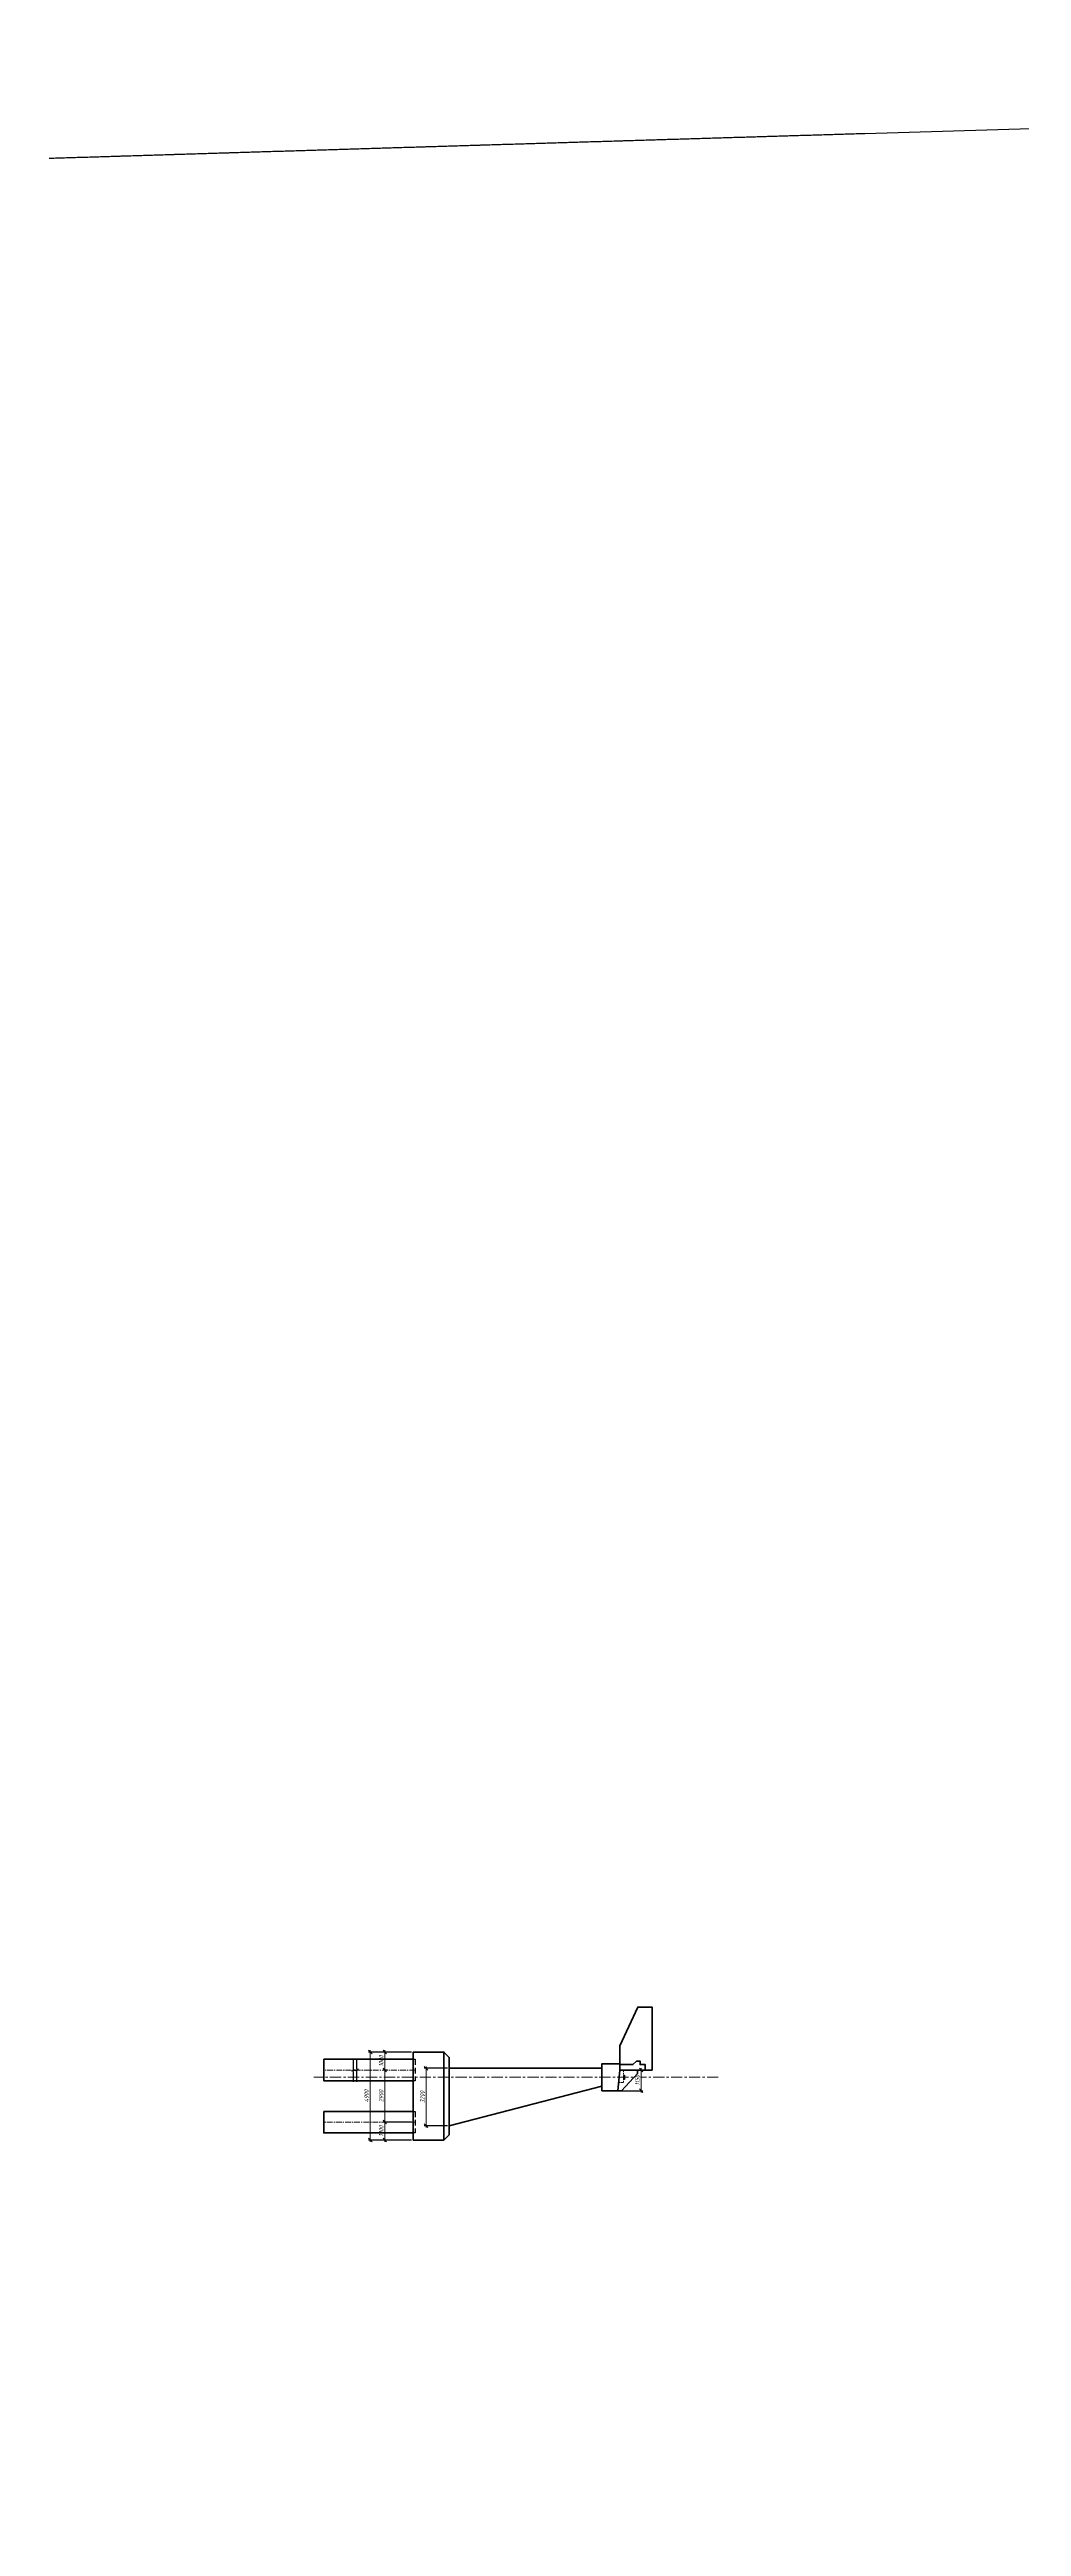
# Model space of a CAD drawing. Header units: millimetres. Extents: x 265754 to 14267433, y -6145605 to 2433772.
# Drawn here: x 7089139 to 7143272, y 767428 to 905321 of the extents above; entities that cross this region are included whole.
import ezdxf
from ezdxf import colors
from ezdxf.entities.mleader import LeaderData, LeaderLine
from ezdxf.math import Vec2, Vec3

# ---------------------------------------------------------------- set-up
doc = ezdxf.new("R2010")
doc.units = ezdxf.units.MM
for name, pattern in [('CENTER', [50.8, 31.75, -6.35, 6.35, -6.35]), ('невидимая', [9.525, 6.35, -3.175]), ('осевая', [2, 1.25, -0.25, 0.25, -0.25]), ('Штриховая', [3, 2, -1])]:
    doc.linetypes.add(name, pattern=pattern)
for name, color, linetype, lineweight in [('1-Бетон', 106, 'Continuous', 35), ('1-Оси', 1, 'CENTER', 20), ('ИС_Выноски', 3, 'Continuous', 18), ('ИС_Невид', 4, 'Штриховая', 18), ('ИС_Основная', 7, 'Continuous', 35), ('ИС_Ось', 3, 'осевая', 18), ('ИС_Размер', 3, 'Continuous', 18), ('ИС_Размеры', 3, 'Continuous', 18)]:
    doc.layers.add(name, color=color, linetype=linetype, lineweight=lineweight)
doc.layers.add('ИС_Невидимая', color=4, linetype='невидимая')
doc.layers.add('Красный профиль', color=1, linetype='Continuous')
doc.styles.add('0', font='isocpeur.ttf', dxfattribs={"width": 0.8, "oblique": 15})
doc.styles.add('ISOCPEUR', font='isocpeur.ttf', dxfattribs={"width": 0.8, "oblique": 15, "height": 2.5})
doc.dimstyles.new('М100', dxfattribs={"dimscale": 100, "dimtxt": 2.5, "dimasz": 2, "dimexe": 1, "dimexo": 1, "dimgap": 0.8, "dimtad": 1, "dimdec": 0, "dimzin": 0, "dimdsep": 46, "dimtxsty": '0', "dimblk": 'OBLIQUE', "dimcen": 0.09, "dimdle": 1, "dimclrd": 256, "dimclre": 256, "dimclrt": 256, "dimadec": 4, "dimazin": 0, "dimtfac": 1, "dimtdec": 0, "dimtmove": 1, "dimatfit": 2, "dimfxl": 1, "dimtolj": 1, "dimtzin": 0, "dimlwd": -1, "dimarcsym": 0})

# ---------------------------------------------------------------- blocks, each defined once
blk = doc.blocks.new('_None')
blk = doc.blocks.new('_OBLIQUE')
at = {"color": 0, "linetype": 'ByBlock', "lineweight": -2}
blk.add_line((0.5, 0.5), (-0.5, -0.5), dxfattribs=at)
blk = doc.blocks.new('*D2054')
at = {"layer": 'Defpoints', "color": 0, "transparency": 16777216}
for p in [(7109401, 793838), (7107004, 788938), (7109401, 788938)]:
    blk.add_point(p, dxfattribs=at)
at = {"layer": 'ИС_Размер', "lineweight": -2, "transparency": 16777216}
for p, q in [((7109301, 793838), (7106904, 793838)), ((7109301, 788938), (7106904, 788938))]:
    blk.add_line(p, q, dxfattribs=at)
at = {"layer": 'ИС_Размер', "transparency": 16777216}
blk.add_line((7107004, 793938), (7107004, 788838), dxfattribs=at)
at = {"layer": 'ИС_Размер', "transparency": 16777216, "xscale": 200, "yscale": 200, "zscale": 200}
for p, rotation in [((7107004, 793838), 90), ((7107004, 788938), 270)]:
    blk.add_blockref('_OBLIQUE', p, dxfattribs=dict(at, rotation=rotation))
at = {"layer": 'ИС_Размер', "transparency": 16777216, "insert": (7106799, 791388), "char_height": 250, "attachment_point": 5, "rotation": 90, "style": '0', "bg_fill": 3, "box_fill_scale": 1.1, "bg_fill_color": 256, "bg_fill_true_color": 13158600, "bg_fill_transparency": 0}
blk.add_mtext('\\A1;4900', dxfattribs=at)
blk = doc.blocks.new('*D2055')
at = {"layer": 'Defpoints', "color": 0, "transparency": 16777216}
for p in [(7109401, 793838), (7107815, 792838), (7108061, 792838)]:
    blk.add_point(p, dxfattribs=at)
at = {"layer": 'ИС_Размер', "lineweight": -2, "transparency": 16777216}
for p, q in [((7109301, 793838), (7107715, 793838)), ((7107961, 792838), (7107715, 792838))]:
    blk.add_line(p, q, dxfattribs=at)
at = {"layer": 'ИС_Размер', "transparency": 16777216}
blk.add_line((7107815, 793938), (7107815, 792738), dxfattribs=at)
at = {"layer": 'ИС_Размер', "transparency": 16777216, "xscale": 200, "yscale": 200, "zscale": 200}
for p, rotation in [((7107815, 793838), 90), ((7107815, 792838), 270)]:
    blk.add_blockref('_OBLIQUE', p, dxfattribs=dict(at, rotation=rotation))
at = {"layer": 'ИС_Размер', "transparency": 16777216, "insert": (7107610, 793338), "char_height": 250, "attachment_point": 5, "rotation": 90, "style": '0'}
blk.add_mtext('\\A1;1000', dxfattribs=at)
blk = doc.blocks.new('*D2056')
at = {"layer": 'Defpoints', "color": 0, "transparency": 16777216}
for p in [(7108061, 792838), (7107815, 789938), (7109401, 789938)]:
    blk.add_point(p, dxfattribs=at)
at = {"layer": 'ИС_Размер', "transparency": 16777216}
blk.add_line((7107815, 792938), (7107815, 789838), dxfattribs=at)
at = {"layer": 'ИС_Размер', "lineweight": -2, "transparency": 16777216}
for p, q in [((7107961, 792838), (7107715, 792838)), ((7109301, 789938), (7107715, 789938))]:
    blk.add_line(p, q, dxfattribs=at)
at = {"layer": 'ИС_Размер', "transparency": 16777216, "xscale": 200, "yscale": 200, "zscale": 200}
for p, rotation in [((7107815, 792838), 90), ((7107815, 789938), 270)]:
    blk.add_blockref('_OBLIQUE', p, dxfattribs=dict(at, rotation=rotation))
at = {"layer": 'ИС_Размер', "transparency": 16777216, "insert": (7107610, 791388), "char_height": 250, "attachment_point": 5, "rotation": 90, "style": '0', "bg_fill": 3, "box_fill_scale": 1.1, "bg_fill_color": 256, "bg_fill_true_color": 13158600, "bg_fill_transparency": 0}
blk.add_mtext('\\A1;2900', dxfattribs=at)
blk = doc.blocks.new('*D2057')
at = {"layer": 'Defpoints', "color": 0, "transparency": 16777216}
for p in [(7107815, 788938), (7109401, 789938), (7109401, 788938)]:
    blk.add_point(p, dxfattribs=at)
at = {"layer": 'ИС_Размер', "lineweight": -2, "transparency": 16777216}
for p, q in [((7109301, 789938), (7107715, 789938)), ((7109301, 788938), (7107715, 788938))]:
    blk.add_line(p, q, dxfattribs=at)
at = {"layer": 'ИС_Размер', "transparency": 16777216}
blk.add_line((7107815, 790038), (7107815, 788838), dxfattribs=at)
at = {"layer": 'ИС_Размер', "transparency": 16777216, "xscale": 200, "yscale": 200, "zscale": 200}
for p, rotation in [((7107815, 789938), 90), ((7107815, 788938), 270)]:
    blk.add_blockref('_OBLIQUE', p, dxfattribs=dict(at, rotation=rotation))
at = {"layer": 'ИС_Размер', "transparency": 16777216, "insert": (7107610, 789438), "char_height": 250, "attachment_point": 5, "rotation": 90, "style": '0'}
blk.add_mtext('\\A1;1000', dxfattribs=at)
blk = doc.blocks.new('*D2058')
at = {"layer": 'Defpoints', "color": 0, "transparency": 16777216}
blk.add_point((7120785, 791688), dxfattribs=at)
at = {"layer": 'ИС_Размеры', "transparency": 16777216}
blk.add_line((7122090, 792938), (7122090, 791588), dxfattribs=at)
at = {"layer": 'ИС_Размеры', "lineweight": -2, "transparency": 16777216}
for p, q in [((7120885, 791688), (7122190, 791688)), ((7121900, 792838), (7122190, 792838))]:
    blk.add_line(p, q, dxfattribs=at)
at = {"layer": 'ИС_Размеры', "transparency": 16777216, "xscale": 200, "yscale": 200, "zscale": 200}
for p, rotation in [((7122090, 792838), 90), ((7122090, 791688), 270)]:
    blk.add_blockref('_OBLIQUE', p, dxfattribs=dict(at, rotation=rotation))
at = {"layer": 'ИС_Размеры', "transparency": 16777216, "insert": (7121885, 792263), "char_height": 250, "attachment_point": 5, "rotation": 90, "style": '0', "bg_fill": 3, "box_fill_scale": 1.1, "bg_fill_color": 256, "bg_fill_true_color": 13158600, "bg_fill_transparency": 0}
blk.add_mtext('\\A1;1150', dxfattribs=at)
at = {"layer": 'Defpoints', "color": 0, "transparency": 16777216}
for p in [(7121800, 792838), (7122090, 791688)]:
    blk.add_point(p, dxfattribs=at)
blk = doc.blocks.new('*D2059')
at = {"layer": 'Defpoints', "color": 0, "transparency": 16777216}
for p in [(7111401, 792938), (7110110, 789738), (7111401, 789738)]:
    blk.add_point(p, dxfattribs=at)
at = {"layer": 'ИС_Размер', "lineweight": -2, "transparency": 16777216}
for p, q in [((7111301, 792938), (7110010, 792938)), ((7111301, 789738), (7110010, 789738))]:
    blk.add_line(p, q, dxfattribs=at)
at = {"layer": 'ИС_Размер', "transparency": 16777216}
blk.add_line((7110110, 793038), (7110110, 789638), dxfattribs=at)
at = {"layer": 'ИС_Размер', "transparency": 16777216, "xscale": 200, "yscale": 200, "zscale": 200}
for p, rotation in [((7110110, 792938), 90), ((7110110, 789738), 270)]:
    blk.add_blockref('_OBLIQUE', p, dxfattribs=dict(at, rotation=rotation))
at = {"layer": 'ИС_Размер', "transparency": 16777216, "insert": (7109905, 791338), "char_height": 250, "attachment_point": 5, "rotation": 90, "style": '0', "bg_fill": 3, "box_fill_scale": 1.1, "bg_fill_color": 256, "bg_fill_true_color": 13158600, "bg_fill_transparency": 0}
blk.add_mtext('\\A1;3200', dxfattribs=at)

msp = doc.modelspace()

# ---------------------------------------------------------------- linework, layer by layer
at = {"color": 3, "linetype": 'ByBlock', "lineweight": -2}
for points in [[(7106069.5749, 792187.854), (7106069.5749, 792763.0248), (7105983.3943, 792784.5697), (7106155.7552, 792827.6605), (7106069.5746, 792849.2053), (7106069.5746, 793487.854)], [(7106261.6548, 792187.854), (7106261.6542, 792794.7638), (7106175.4737, 792816.3086), (7106347.8345, 792859.3994), (7106261.654, 792880.9443), (7106261.654, 793487.854)]]:
    msp.add_lwpolyline(points, dxfattribs=at)
at = {"layer": '1-Бетон'}
for points in [[(7122699.0799, 792838.02), (7120901.1008, 792838.02), (7120901.1008, 794188.02), (7121901.3654, 796338.02), (7122699.0799, 796338.02), (7122699.0799, 792838.02)], [(7119901.1114, 791938.02), (7111401.1151, 789738.02), (7111401.1169, 792938.02), (7119901.1114, 792938.02), (7119901.1114, 791938.02)], [(7120901.1008, 792838.02), (7122315.0419, 792838.02), (7122315.0419, 793138.02), (7122032.4197, 793138.02), (7122032.4197, 793338.02), (7121832.4197, 793338.02), (7121632.4197, 793138.02), (7120901.1008, 793138.02)]]:
    msp.add_lwpolyline(points, dxfattribs=at)
msp.add_lwpolyline([(7120786.1114, 791688.02), (7120901.1008, 792838.02), (7120901.1008, 793188.02), (7119901.1114, 793188.02), (7119901.1114, 791688.02)], close=True, dxfattribs=at)
at = {"layer": 'ИС_Невид', "ltscale": 50}
for points in [[(7120901.1008, 792838.02), (7120831.107, 792138.0175), (7121101.4108, 792138.0175), (7121101.4108, 792838.0156)], [(7121101.4108, 792337.8917), (7121101.4108, 792537.8917), (7121153.4108, 792537.8917), (7121153.4108, 792337.8917)], [(7121153.4108, 792318.02), (7121153.4108, 792558.02), (7121173.4108, 792558.02), (7121173.4108, 792318.02)]]:
    msp.add_lwpolyline(points, close=True, dxfattribs=at)
at = {"layer": 'ИС_Основная', "ltscale": 500}
for points in [[(7109401.1169, 788938.02), (7109401.1169, 793838.02), (7111101.1169, 793838.02), (7111101.1169, 788938.02)], [(7111101.1169, 788938.02), (7111101.1169, 793838.02), (7111401.1169, 793538.02), (7111401.1169, 789238.02)]]:
    msp.add_lwpolyline(points, close=True, dxfattribs=at)
at = {"layer": 'Красный профиль', "linetype": 'Continuous', "flags": 128}
msp.add_lwpolyline([(7089122.5916, 899271.6415), (7089178.0728, 899273.35), (7089278.0231, 899276.4278), (7089377.9733, 899279.5054), (7089477.9236, 899282.5829), (7089577.8739, 899285.6601), (7089677.8242, 899288.7372), (7089777.7745, 899291.8142), (7089877.7247, 899294.8909), (7089977.675, 899297.9675), (7090077.6253, 899301.0439), (7090122.5916, 899302.4278), (7090177.5756, 899304.1201), (7090277.5259, 899307.1961), (7090377.4761, 899310.272), (7090477.4264, 899313.3477), (7090577.3767, 899316.4232), (7090677.327, 899319.4986), (7090777.2773, 899322.5738), (7090877.2275, 899325.6488), (7090977.1778, 899328.7236), (7091077.1281, 899331.7982), (7091122.5916, 899333.1967), (7091177.0784, 899334.8727), (7091277.0287, 899337.947), (7091376.9789, 899341.0211), (7091476.9292, 899344.0951), (7091576.8795, 899347.1689), (7091676.8298, 899350.2425), (7091776.7801, 899353.3159), (7091876.7303, 899356.3891), (7091976.6806, 899359.4622), (7092076.6309, 899362.5351), (7092122.5916, 899363.9481), (7092176.5812, 899365.6078), (7092276.5315, 899368.6804), (7092376.4818, 899371.7528), (7092476.432, 899374.825), (7092576.3823, 899377.897), (7092676.3326, 899380.9688), (7092776.2829, 899384.0405), (7092876.2332, 899387.112), (7092976.1834, 899390.1834), (7093076.1337, 899393.2545), (7093122.5916, 899394.682), (7093176.084, 899396.3255), (7093276.0343, 899399.3963), (7093375.9846, 899402.4669), (7093475.9348, 899405.5374), (7093575.8851, 899408.6077), (7093675.8354, 899411.6778), (7093775.7857, 899414.7477), (7093875.736, 899417.8174), (7093975.6862, 899420.887), (7094075.6365, 899423.9564), (7094122.5916, 899425.3983), (7094175.5868, 899427.0257), (7094275.5371, 899430.0947), (7094375.4874, 899433.1636), (7094475.4376, 899436.2323), (7094575.3879, 899439.3008), (7094675.3382, 899442.3692), (7094775.2885, 899445.4374), (7094875.2388, 899448.5054), (7094975.189, 899451.5732), (7095075.1393, 899454.6408), (7095122.5916, 899456.0972), (7095175.0896, 899457.7083), (7095275.0399, 899460.7756), (7095374.9902, 899463.8428), (7095474.9404, 899466.9097), (7095574.8907, 899469.9765), (7095674.841, 899473.0431), (7095774.7913, 899476.1095), (7095874.7416, 899479.1758), (7095974.6918, 899482.2419), (7096074.6421, 899485.3078), (7096122.5916, 899486.7786), (7096174.5924, 899488.3735), (7096274.5427, 899491.4391), (7096374.493, 899494.5045), (7096474.4432, 899497.5697), (7096574.3935, 899500.6347), (7096674.3438, 899503.6996), (7096774.2941, 899506.7643), (7096874.2444, 899509.8288), (7096974.1946, 899512.8931), (7097074.1449, 899515.9573), (7097122.5916, 899517.4424), (7097174.0952, 899519.0212), (7097274.0455, 899522.085), (7097373.9958, 899525.1487), (7097473.9461, 899528.2121), (7097573.8963, 899531.2754), (7097673.8466, 899534.3385), (7097773.7969, 899537.4015), (7097873.7472, 899540.4642), (7097973.6975, 899543.5268), (7098073.6477, 899546.5892), (7098122.5916, 899548.0888), (7098173.598, 899549.6515), (7098273.5483, 899552.7135), (7098373.4986, 899555.7754), (7098473.4489, 899558.8371), (7098573.3991, 899561.8987), (7098673.3494, 899564.96), (7098773.2997, 899568.0212), (7098873.25, 899571.0822), (7098973.2003, 899574.1431), (7099073.1505, 899577.2037), (7099122.5916, 899578.7176), (7099173.1008, 899580.2642), (7099273.0511, 899583.3245), (7099373.0014, 899586.3847), (7099472.9517, 899589.4446), (7099572.9019, 899592.5044), (7099672.8522, 899595.564), (7099772.8025, 899598.6235), (7099872.7528, 899601.6827), (7099972.7031, 899604.7418), (7100072.6533, 899607.8007), (7100122.5916, 899609.329), (7100172.6036, 899610.8595), (7100272.5539, 899613.918), (7100372.5042, 899616.9764), (7100472.4545, 899620.0346), (7100572.4047, 899623.0927), (7100672.355, 899626.1506), (7100772.3053, 899629.2082), (7100872.2556, 899632.2658), (7100972.2059, 899635.3231), (7101072.1561, 899638.3803), (7101122.5916, 899639.9229), (7101172.1064, 899641.4373), (7101272.0567, 899644.4941), (7101372.007, 899647.5507), (7101471.9573, 899650.6072), (7101571.9075, 899653.6635), (7101671.8578, 899656.7196), (7101771.8081, 899659.7755), (7101871.7584, 899662.8313), (7101971.7087, 899665.8869), (7102071.6589, 899668.9423), (7102122.5916, 899670.4992), (7102171.6092, 899671.9976), (7102271.5595, 899675.0526), (7102371.5098, 899678.1075), (7102471.4601, 899681.1622), (7102571.4104, 899684.2168), (7102671.3606, 899687.2711), (7102771.3109, 899690.3253), (7102871.2612, 899693.3794), (7102971.2115, 899696.4332), (7103071.1618, 899699.4869), (7103122.5916, 899701.0581), (7103171.112, 899702.5404), (7103271.0623, 899705.5937), (7103371.0126, 899708.6468), (7103470.9629, 899711.6998), (7103570.9132, 899714.7526), (7103670.8634, 899717.8052), (7103770.8137, 899720.8577), (7103870.764, 899723.9099), (7103970.7143, 899726.962), (7104070.6646, 899730.0139), (7104122.5916, 899731.5994), (7104170.6148, 899733.0657), (7104270.5651, 899736.1173), (7104370.5154, 899739.1687), (7104470.4657, 899742.2199), (7104570.416, 899745.2709), (7104670.3662, 899748.3218), (7104770.3165, 899751.3725), (7104870.2668, 899754.423), (7104970.2171, 899757.4734), (7105070.1674, 899760.5235), (7105122.5916, 899762.1233), (7105170.1176, 899763.5735), (7105270.0679, 899766.6234), (7105370.0182, 899769.673), (7105469.9685, 899772.7225), (7105569.9188, 899775.7718), (7105669.869, 899778.8209), (7105769.8193, 899781.8698), (7105869.7696, 899784.9186), (7105969.7199, 899787.9672), (7106069.6702, 899791.0156), (7106122.5916, 899792.6296), (7106169.6204, 899794.0639), (7106269.5707, 899797.112), (7106369.521, 899800.1599), (7106469.4713, 899803.2076), (7106569.4216, 899806.2551), (7106669.3718, 899809.3025), (7106769.3221, 899812.3497), (7106869.2724, 899815.3967), (7106969.2227, 899818.4436), (7107069.173, 899821.4903), (7107122.5916, 899823.1185), (7107169.1232, 899824.5368), (7107269.0735, 899827.5831), (7107369.0238, 899830.6292), (7107468.9741, 899833.6752), (7107568.9244, 899836.721), (7107668.8746, 899839.7667), (7107768.8249, 899842.8121), (7107868.7752, 899845.8574), (7107968.7255, 899848.9025), (7108068.6758, 899851.9474), (7108122.5916, 899853.5899), (7108168.6261, 899854.9922), (7108268.5763, 899858.0367), (7108368.5266, 899861.0811), (7108468.4769, 899864.1254), (7108568.4272, 899867.1694), (7108668.3775, 899870.2133), (7108768.3277, 899873.257), (7108868.278, 899876.3005), (7108968.2283, 899879.3439), (7109068.1786, 899882.3871), (7109122.5916, 899884.0437), (7109168.1289, 899885.4301), (7109268.0791, 899888.4729), (7109368.0294, 899891.5156), (7109467.9797, 899894.558), (7109567.93, 899897.6003), (7109667.8803, 899900.6425), (7109767.8305, 899903.6844), (7109867.7808, 899906.7262), (7109967.7311, 899909.7678), (7110067.6814, 899912.8092), (7110122.5916, 899914.4801), (7110167.6317, 899915.8505), (7110267.5819, 899918.8916), (7110367.5322, 899921.9325), (7110467.4825, 899924.9732), (7110567.4328, 899928.0138), (7110667.3831, 899931.0542), (7110767.3333, 899934.0944), (7110867.2836, 899937.1344), (7110967.2339, 899940.1743), (7111067.1842, 899943.2139), (7111122.5916, 899944.8989), (7111167.1345, 899946.2534), (7111267.0847, 899949.2928), (7111367.035, 899952.3319), (7111466.9853, 899955.3709), (7111566.9356, 899958.4097), (7111666.8859, 899961.4484), (7111766.8361, 899964.4868), (7111866.7864, 899967.5251), (7111966.7367, 899970.5632), (7112066.687, 899973.6011), (7112122.5916, 899975.3003), (7112166.6373, 899976.6389), (7112266.5875, 899979.6765), (7112366.5378, 899982.7139), (7112466.4881, 899985.7511), (7112566.4384, 899988.7882), (7112666.3887, 899991.8251), (7112766.3389, 899994.8618), (7112866.2892, 899997.8983), (7112966.2395, 900000.9347), (7113066.1898, 900003.9709), (7113122.5916, 900005.6841), (7113166.1401, 900007.0069), (7113266.0904, 900010.0427), (7113366.0406, 900013.0784), (7113465.9909, 900016.1139), (7113565.9412, 900019.1492), (7113665.8915, 900022.1843), (7113765.8418, 900025.2193), (7113865.792, 900028.2541), (7113965.7423, 900031.2887), (7114065.6926, 900034.3231), (7114122.5916, 900036.0505), (7114165.6429, 900037.3574), (7114265.5932, 900040.3915), (7114365.5434, 900043.4254), (7114465.4937, 900046.4591), (7114565.444, 900049.4927), (7114665.3943, 900052.5261), (7114765.3446, 900055.5593), (7114865.2948, 900058.5923), (7114965.2451, 900061.6252), (7115065.1954, 900064.6579), (7115122.5916, 900066.3993), (7115165.1457, 900067.6904), (7115265.096, 900070.7227), (7115365.0462, 900073.7549), (7115464.9965, 900076.7869), (7115564.9468, 900079.8187), (7115664.8971, 900082.8503), (7115764.8474, 900085.8818), (7115864.7976, 900088.9131), (7115964.7479, 900091.9442), (7116064.6982, 900094.9751), (7116122.5916, 900096.7306), (7116164.6485, 900098.0059), (7116264.5988, 900101.0365), (7116364.549, 900104.0669), (7116464.4993, 900107.0971), (7116564.4496, 900110.1272), (7116664.3999, 900113.1571), (7116764.3502, 900116.1868), (7116864.3004, 900119.2164), (7116964.2507, 900122.2457), (7117064.201, 900125.2749), (7117122.5916, 900127.0445), (7117164.1513, 900128.3039), (7117264.1016, 900131.3328), (7117364.0518, 900134.3615), (7117464.0021, 900137.3899), (7117563.9524, 900140.4183), (7117663.9027, 900143.4464), (7117763.853, 900146.4744), (7117863.8032, 900149.5022), (7117963.7535, 900152.5298), (7118063.7038, 900155.5572), (7118122.5916, 900157.3408), (7118163.6541, 900158.5845), (7118263.6044, 900161.6116), (7118363.5547, 900164.6385), (7118463.5049, 900167.6653), (7118563.4552, 900170.6918), (7118663.4055, 900173.7182), (7118763.3558, 900176.7444), (7118863.3061, 900179.7705), (7118963.2563, 900182.7964), (7119063.2066, 900185.8221), (7119122.5916, 900187.6197), (7119163.1569, 900188.8476), (7119263.1072, 900191.8729), (7119363.0575, 900194.8981), (7119463.0077, 900197.9231), (7119562.958, 900200.9479), (7119662.9083, 900203.9726), (7119762.8586, 900206.997), (7119862.8089, 900210.0213), (7119962.7591, 900213.0454), (7120062.7094, 900216.0694), (7120122.5916, 900217.881), (7120162.6597, 900219.0932), (7120262.61, 900222.1168), (7120362.5603, 900225.1402), (7120462.5105, 900228.1634), (7120562.4608, 900231.1865), (7120662.4111, 900234.2094), (7120762.3614, 900237.2321), (7120862.3117, 900240.2547), (7120962.2619, 900243.277), (7121062.2122, 900246.2992), (7121122.5916, 900248.1249), (7121162.1625, 900249.3213), (7121262.1128, 900252.3431), (7121362.0631, 900255.3648), (7121462.0133, 900258.3863), (7121561.9636, 900261.4076), (7121661.9139, 900264.4288), (7121761.8642, 900267.4497), (7121861.8145, 900270.4705), (7121961.7647, 900273.4912), (7122061.715, 900276.5116), (7122122.5916, 900278.3512), (7122161.6653, 900279.5319), (7122261.6156, 900282.552), (7122361.5659, 900285.5719), (7122461.5161, 900288.5917), (7122561.4664, 900291.6112), (7122661.4167, 900294.6306), (7122761.367, 900297.6499), (7122861.3173, 900300.6689), (7122961.2675, 900303.6878), (7123061.2178, 900306.7065), (7123122.5916, 900308.56), (7123161.1681, 900309.725), (7123261.1184, 900312.7434), (7123361.0687, 900315.7616), (7123461.019, 900318.7796), (7123560.9692, 900321.7974), (7123660.9195, 900324.815), (7123760.8698, 900327.8325), (7123860.8201, 900330.8498), (7123960.7704, 900333.867), (7124060.7206, 900336.8839), (7124122.5916, 900338.7514), (7124160.6709, 900339.9007), (7124260.6212, 900342.9173), (7124360.5715, 900345.9337), (7124460.5218, 900348.95), (7124560.472, 900351.9661), (7124660.4223, 900354.982), (7124760.3726, 900357.9977), (7124860.3229, 900361.0132), (7124960.2732, 900364.0286), (7125060.2234, 900367.0438), (7125122.5916, 900368.9252), (7125160.1737, 900370.0589), (7125260.124, 900373.0737), (7125360.0743, 900376.0884), (7125460.0246, 900379.1029), (7125559.9748, 900382.1172), (7125659.9251, 900385.1314), (7125759.8754, 900388.1454), (7125859.8257, 900391.1592), (7125959.776, 900394.1728), (7126059.7262, 900397.1863), (7126122.5916, 900399.0815), (7126159.6765, 900400.1995), (7126259.6268, 900403.2127), (7126359.5771, 900406.2256), (7126459.5274, 900409.2383), (7126559.4776, 900412.2509), (7126659.4279, 900415.2633), (7126759.3782, 900418.2756), (7126859.3285, 900421.2876), (7126959.2788, 900424.2995), (7127059.229, 900427.3112), (7127122.5916, 900429.2204), (7127159.1793, 900430.3227), (7127259.1296, 900433.3341), (7127359.0799, 900436.3453), (7127459.0302, 900439.3563), (7127558.9804, 900442.3671), (7127658.9307, 900445.3778), (7127758.881, 900448.3883), (7127858.8313, 900451.3986), (7127958.7816, 900454.4087), (7128058.7318, 900457.4187), (7128122.5916, 900459.3417), (7128158.6821, 900460.4285), (7128258.6324, 900463.4381), (7128358.5827, 900466.4475), (7128458.533, 900469.4568), (7128558.4833, 900472.4659), (7128658.4335, 900475.4748), (7128758.3838, 900478.4835), (7128858.3341, 900481.4921), (7128958.2844, 900484.5005), (7129058.2347, 900487.5087), (7129122.5916, 900489.4455), (7129158.1849, 900490.5167), (7129258.1352, 900493.5246), (7129358.0855, 900496.5323), (7129458.0358, 900499.5398), (7129557.9861, 900502.5471), (7129657.9363, 900505.5543), (7129757.8866, 900508.5613), (7129857.8369, 900511.5681), (7129957.7872, 900514.5747), (7130057.7375, 900517.5812), (7130122.5916, 900519.5319), (7130157.6877, 900520.5875), (7130257.638, 900523.5936), (7130357.5883, 900526.5995), (7130457.5386, 900529.6053), (7130557.4889, 900532.6109), (7130657.4391, 900535.6163), (7130757.3894, 900538.6215), (7130857.3397, 900541.6266), (7130957.29, 900544.6315), (7131057.2403, 900547.6362), (7131122.5916, 900549.6007), (7131157.1905, 900550.6407), (7131257.1408, 900553.6451), (7131357.0911, 900556.6493), (7131457.0414, 900559.6533), (7131556.9917, 900562.6571), (7131656.9419, 900565.6608), (7131756.8922, 900568.6643), (7131856.8425, 900571.6676), (7131956.7928, 900574.6708), (7132056.7431, 900577.6737), (7132122.5916, 900579.652), (7132156.6933, 900580.6765), (7132256.6436, 900583.6791), (7132356.5939, 900586.6816), (7132456.5442, 900589.6838), (7132556.4945, 900592.6859), (7132656.4447, 900595.6879), (7132756.395, 900598.6896), (7132856.3453, 900601.6912), (7132956.2956, 900604.6926), (7133056.2459, 900607.6938), (7133122.5916, 900609.6859), (7133156.1961, 900610.6948), (7133256.1464, 900613.6957), (7133356.0967, 900616.6964), (7133456.047, 900619.6969), (7133555.9973, 900622.6972), (7133655.9475, 900625.6974), (7133755.8978, 900628.6974), (7133855.8481, 900631.6972), (7133955.7984, 900634.6969), (7134055.7487, 900637.6963), (7134122.5916, 900639.7022), (7134155.699, 900640.6956), (7134255.6492, 900643.6948), (7134355.5995, 900646.6937), (7134455.5498, 900649.6925), (7134555.5001, 900652.6911), (7290150.7045, 905320.5472)], dxfattribs=at)

# ---------------------------------------------------------------- leaders
at = {"layer": 'ИС_Выноски'}
ml = msp.add_multileader_mtext('Standard', dxfattribs=at)
ml.set_content('Ось трассы', color=256, style='ISOCPEUR')
ml.set_leader_properties(color=256, linetype='ByLayer', lineweight=-1)
ml.set_arrow_properties(name='NONE')
ml.build(insert=Vec2(0, 0))
ml.multileader.update_dxf_attribs({"text_left_attachment_type": 6, "text_right_attachment_type": 6, "dogleg_length": 0.36, "arrow_head_size": 300, "scale": 50})
ctx = ml.context
ctx.base_point, ctx.scale, ctx.char_height, ctx.arrow_head_size, ctx.landing_gap_size, ctx.plane_origin = Vec3(7160398.2725, 838965.7466), 50, 250, 300, 4.5, Vec3(7168962.4795, 833266.789)
ctx.left_attachment, ctx.right_attachment, ctx.text_align_type = 6, 6, 1
notes = []
notes.append((ctx, [(1, (1, 1, 0), (7161894.5202, 838965.7466), (-1, 0), 40.2604, [(1, [(7161894.5202, 838767.7984)], 0, [])])]))
ctx.mtext.insert, ctx.mtext.width, ctx.mtext.alignment, ctx.mtext.flow_direction = Vec3(7161126.2661, 839290.7466), 2049.625884, 2, 5
ml = msp.add_multileader_mtext('Standard', dxfattribs=at)
ml.set_content('Ось моста', color=256, style='ISOCPEUR')
ml.set_leader_properties(color=256, linetype='ByLayer', lineweight=-1)
ml.set_arrow_properties(name='NONE')
ml.build(insert=Vec2(0, 0))
ml.multileader.update_dxf_attribs({"text_left_attachment_type": 6, "text_right_attachment_type": 6, "dogleg_length": 0.36, "arrow_head_size": 300, "scale": 50})
ctx = ml.context
ctx.base_point, ctx.scale, ctx.char_height, ctx.arrow_head_size, ctx.landing_gap_size, ctx.plane_origin = Vec3(7163854.7806, 838965.7466), 50, 250, 300, 4.5, Vec3(7170882.4795, 833266.789)
ctx.left_attachment, ctx.right_attachment, ctx.text_align_type = 6, 6, 1
notes.append((ctx, [(0, (1, 1, 0), (7163814.5202, 838965.7466), (1, 0), 40.2604, [(1, [(7163814.5202, 838767.7984)], 0, [])])]))
ctx.mtext.insert, ctx.mtext.width, ctx.mtext.alignment, ctx.mtext.flow_direction = Vec3(7164522.7743, 839265.7466), 2049.625884, 2, 5
ml = msp.add_multileader_mtext('Standard', dxfattribs=at)
ml.set_content('Ось моста', color=256, style='ISOCPEUR')
ml.set_leader_properties(color=256, linetype='ByLayer', lineweight=-1)
ml.set_arrow_properties(name='NONE')
ml.build(insert=Vec2(0, 0))
ml.multileader.update_dxf_attribs({"text_left_attachment_type": 6, "text_right_attachment_type": 6, "dogleg_length": 0.36, "arrow_head_size": 300, "scale": 50})
ctx = ml.context
ctx.base_point, ctx.scale, ctx.char_height, ctx.arrow_head_size, ctx.landing_gap_size, ctx.plane_origin = Vec3(7162382.6355, 806155.8566), 50, 250, 300, 4.5, Vec3(7170826.8425, 800456.899)
ctx.left_attachment, ctx.right_attachment, ctx.text_align_type = 6, 6, 1
notes.append((ctx, [(1, (1, 1, 0), (7163758.8832, 806155.8566), (-1, 0), 40.2604, [(1, [(7163865.4808, 805948.7509)], 0, [])])]))
ctx.mtext.insert, ctx.mtext.width, ctx.mtext.alignment, ctx.mtext.flow_direction = Vec3(7163050.6291, 806455.8566), 2049.625884, 2, 5
ml = msp.add_multileader_mtext('Standard', dxfattribs=at)
ml.set_content('Ось моста', color=256, style='ISOCPEUR')
ml.set_leader_properties(color=256, linetype='ByLayer', lineweight=-1)
ml.set_arrow_properties(name='NONE')
ml.build(insert=Vec2(0, 0))
ml.multileader.update_dxf_attribs({"text_left_attachment_type": 6, "text_right_attachment_type": 6, "dogleg_length": 0.36, "arrow_head_size": 300, "scale": 50})
ctx = ml.context
ctx.base_point, ctx.scale, ctx.char_height, ctx.arrow_head_size, ctx.landing_gap_size, ctx.plane_origin = Vec3(7162362.6355, 795135.9682), 50, 250, 300, 4.5, Vec3(7170806.8425, 789437.0106)
ctx.left_attachment, ctx.right_attachment, ctx.text_align_type = 6, 6, 1
notes.append((ctx, [(1, (1, 1, 0), (7163738.8832, 795135.9682), (-1, 0), 40.2604, [(1, [(7163738.8832, 794938.02)], 0, [])])]))
ctx.mtext.insert, ctx.mtext.width, ctx.mtext.alignment, ctx.mtext.flow_direction = Vec3(7163030.6291, 795435.9682), 2049.625884, 2, 5
for ctx, leaders in notes:
    for number, flags, end, landing, length, lines in leaders:
        leader = LeaderData()
        leader.index, (leader.has_last_leader_line, leader.has_dogleg_vector, leader.attachment_direction) = number, flags
        leader.last_leader_point, leader.dogleg_vector, leader.dogleg_length = Vec3(end), Vec3(landing), length
        for number, points, colour, breaks in lines:
            line = LeaderLine()
            line.index, line.vertices, line.color, line.breaks = number, Vec3.list(points), colors.encode_raw_color(colour), breaks
            leader.lines.append(line)
        ctx.leaders.append(leader)

# ---------------------------------------------------------------- next in the draw order: dimensions: what is measured, and where the dimension line sits
at = {"layer": 'ИС_Размер'}
dim = msp.add_linear_dim(base=(7107003.7378, 788938.02), p1=(7109401.1169, 793838.02), p2=(7109401.1169, 788938.02), angle=270, dimstyle='М100', override={"dimtfill": 1}, dxfattribs=at)
dim.commit()
dim.dimension.update_dxf_attribs({"geometry": '*D2054', "text_midpoint": (7106798.7378, 791388.02)})

# ---------------------------------------------------------------- next in the draw order: dimensions: what is measured, and where the dimension line sits
dim = msp.add_linear_dim(base=(7107815.4561, 792837.854), p1=(7109401.1169, 793838.02), p2=(7108061.0976, 792837.854), angle=270, dimstyle='М100', dxfattribs=at)
dim.commit()
dim.dimension.update_dxf_attribs({"geometry": '*D2055', "text_midpoint": (7107815.4561, 793337.937), "dimtype": 160})

# ---------------------------------------------------------------- next in the draw order: dimensions: what is measured, and where the dimension line sits
dim = msp.add_linear_dim(base=(7107815.4561, 789937.854), p1=(7108061.0976, 792837.854), p2=(7109401.1169, 789937.854), angle=270, dimstyle='М100', override={"dimtfill": 1}, dxfattribs=at)
dim.commit()
dim.dimension.update_dxf_attribs({"geometry": '*D2056', "text_midpoint": (7107815.4561, 791388.02), "dimtype": 160})

# ---------------------------------------------------------------- next in the draw order: linework, layer by layer
at = {"layer": 'ИС_Ось', "ltscale": 500}
msp.add_line((7126383.1337, 792438.02), (7103860.5297, 792438.02), dxfattribs=at)

# ---------------------------------------------------------------- next in the draw order: dimensions: what is measured, and where the dimension line sits
at = {"layer": 'ИС_Размер'}
dim = msp.add_linear_dim(base=(7107815.4561, 788938.02), p1=(7109401.1169, 789937.854), p2=(7109401.1169, 788938.02), angle=270, dimstyle='М100', dxfattribs=at)
dim.commit()
dim.dimension.update_dxf_attribs({"geometry": '*D2057', "text_midpoint": (7107815.4561, 789437.937), "dimtype": 160})

# ---------------------------------------------------------------- next in the draw order: dimensions: what is measured, and where the dimension line sits
at = {"layer": 'ИС_Размер', "color": 172}
dim = msp.add_linear_dim(base=(7110109.6353, 789738.0205), p1=(7111401.1169, 792938.02), p2=(7111401.1169, 789738.0205), angle=270, dimstyle='М100', override={"dimtfill": 1}, dxfattribs=at)
dim.commit()
dim.dimension.update_dxf_attribs({"geometry": '*D2059', "text_midpoint": (7109904.6353, 791338.0203)})
at = {"layer": 'ИС_Размеры'}
dim = msp.add_linear_dim(base=(7122090.4263, 791688.02), p1=(7121800.0904, 792838.02), p2=(7120784.9373, 791688.02), angle=270, dimstyle='М100', override={"dimtfill": 1}, dxfattribs=at)
dim.commit()
dim.dimension.update_dxf_attribs({"geometry": '*D2058', "text_midpoint": (7121885.4263, 792263.02)})

# ---------------------------------------------------------------- next in the draw order: linework, layer by layer
at = {"layer": '1-Бетон'}
msp.add_lwpolyline([(7120901.1274, 792838.02), (7120788.0627, 791687.8005), (7120988.0627, 791687.8005), (7121893.1024, 792638.0178), (7121893.1024, 792838.0112)], close=True, dxfattribs=at)
at = {"layer": '1-Оси', "ltscale": 10, "transparency": 33554687}
for p, q in [((7109501.1169, 792837.854), (7104409.2661, 792837.854)), ((7109475.6192, 789937.854), (7104409.2661, 789937.854))]:
    msp.add_line(p, q, dxfattribs=at)
at = {"layer": 'ИС_Невидимая', "ltscale": 50}
for points in [[(7109401.1169, 793437.854), (7109501.1169, 793437.854), (7109501.1169, 792237.854), (7109401.1169, 792237.854)], [(7109401.1169, 790537.854), (7109501.1169, 790537.854), (7109501.1169, 789337.854), (7109401.1169, 789337.854)]]:
    msp.add_lwpolyline(points, dxfattribs=at)
at = {"layer": 'ИС_Основная', "ltscale": 500}
for points in [[(7104409.2661, 793437.854), (7109401.1169, 793437.854), (7109401.1169, 792237.854), (7104409.2661, 792237.854), (7104409.2661, 793437.854)], [(7104409.2661, 790537.854), (7109401.1169, 790537.854), (7109401.1169, 789337.854), (7104409.2661, 789337.854), (7104409.2661, 790537.854)]]:
    msp.add_lwpolyline(points, dxfattribs=at)

doc.saveas('drawing.dxf')
